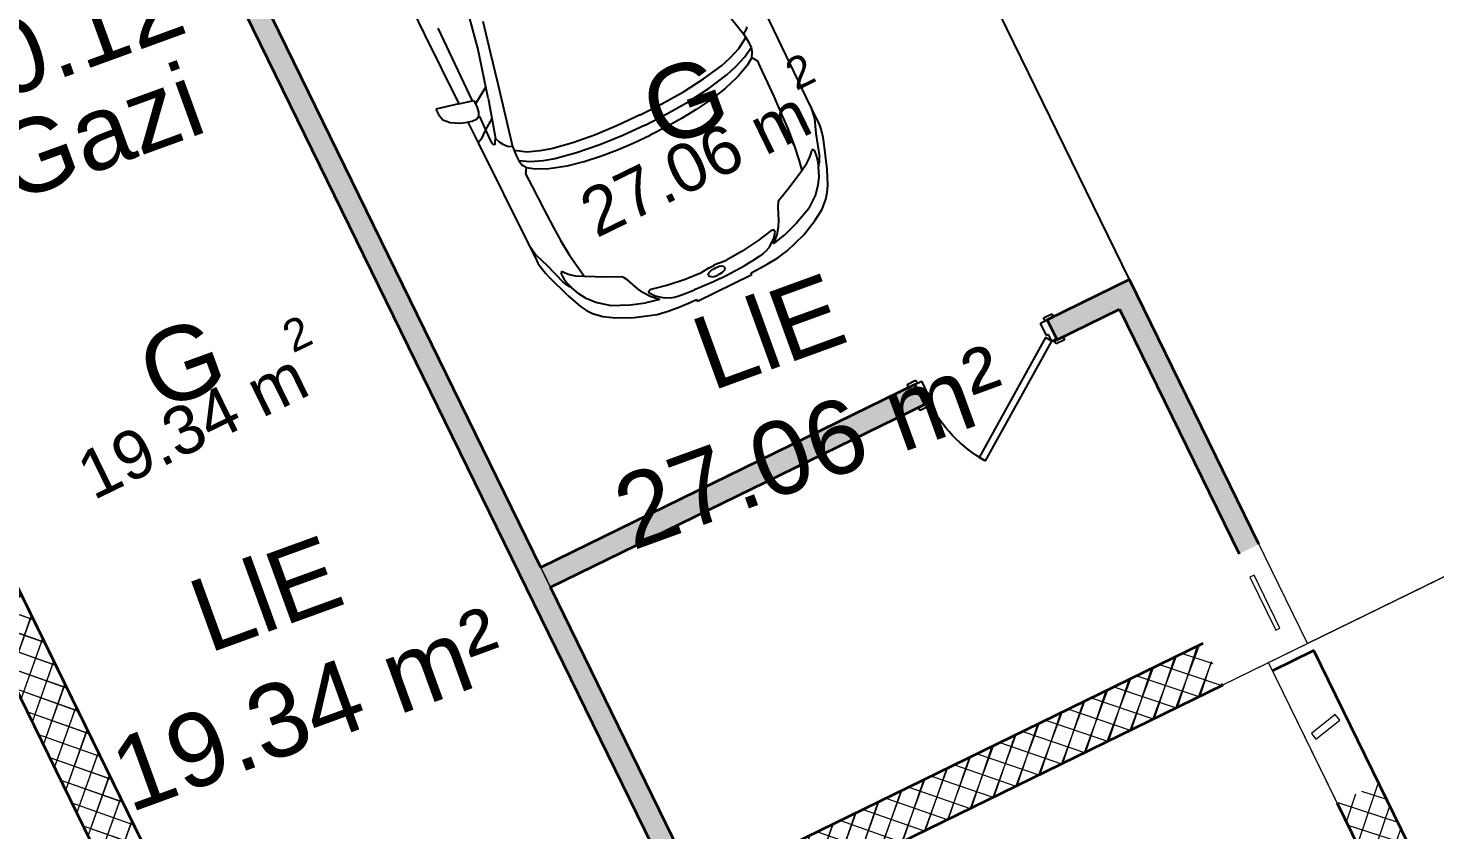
# Model space of a CAD drawing. Header units: metres. Extents: x 7511783 to 7512372, y 4692307 to 4692611.
# Drawn here: x 7512185.31 to 7512192.95, y 4692457.78 to 4692462.13 of the extents above; entities that cross this region are included whole.
import ezdxf

# ---------------------------------------------------------------- set-up
doc = ezdxf.new("R2010")
doc.units = ezdxf.units.M
doc.layers.get('0').update_dxf_attribs({"lineweight": 0})
for name, color, linetype, lineweight in [('A - Fill Zone_Pen_No__156', 165, 'Continuous', 0), ('A - Muret', 7, 'Continuous', 0), ('A - Muret_Pen_No__101', 252, 'Continuous', 0), ('A - Muret_Pen_No__102', 254, 'Continuous', 0), ('A - Muret_Pen_No__7', 7, 'Continuous', 0), ('A - Shtyllat', 7, 'Continuous', 0), ('A - Shtyllat_Pen_No__1', 7, 'Continuous', 0), ('A -Polyline_Pen_No__42', 8, 'Continuous', 0), ('A1 - Bodrumi -1_Pen_No__42', 8, 'Continuous', 0), ('ARCHICAD Doors_Pen_No__42', 8, 'Continuous', 0), ('garazhat-netw-amiri - b1', 20, 'Continuous', 0), ('garazhat-netw-amiri - b2', 20, 'Continuous', 0), ('Interior - Furniture _Pen_No__42', 8, 'Continuous', 0)]:
    doc.layers.add(name, color=color, linetype=linetype, lineweight=lineweight)
doc.styles.add('GENERATED_STYLE_2', font='arialbd.ttf')
doc.styles.get("Standard").update_dxf_attribs({"font": 'arial.ttf'})
pattern_1 = [(44.99999999999998, (0, 0), (-68.94290863686237, 68.94290863686243), []), (135.0000000000001, (0, 0), (68.94290863686219, 68.94290863686261), [])]

# ---------------------------------------------------------------- blocks, each defined once
blk = doc.blocks.new('Wall_1', base_point=(-1850.000000000002, -8550.830745419275))
at = {"layer": 'A - Muret_Pen_No__101', "linetype": 'Continuous', "lineweight": 13}
h = blk.add_hatch(dxfattribs=at)
h.set_pattern_fill('CONCRETE_BLOCK', color=252, style=0, pattern_type=2)
h.set_pattern_definition(pattern_1)
h.paths.add_polyline_path([(-1850.000000000002, -8550.830745419275), (-1850.000000000003, -19000.83600967443), (-1600.000000000003, -19000.83600967443), (-1600.000000000002, -8800.830745419275)])
at = {"layer": 'A - Muret_Pen_No__7', "color": 7, "linetype": 'Continuous', "lineweight": 35, "flags": 128}
for points in [[(-1850.000000000002, -8550.830745419275), (-1850.000000000003, -19000.83600967443)], [(-1600.000000000003, -19000.83600967443), (-1600.000000000002, -8800.830745419275)]]:
    blk.add_lwpolyline(points, dxfattribs=at)
blk = doc.blocks.new('Wall_17', base_point=(-1850.000000000002, -8550.830745419275))
at = {"layer": 'A - Muret_Pen_No__101', "linetype": 'Continuous', "lineweight": 13}
h = blk.add_hatch(dxfattribs=at)
h.set_pattern_fill('CONCRETE_BLOCK', color=252, style=0, pattern_type=2)
h.set_pattern_definition(pattern_1)
h.paths.add_polyline_path([(-1850.000000000002, -8550.830745419275), (-1850.000000000003, -19000.83600967443), (-1600.000000000003, -19000.83600967443), (-1600.000000000002, -8550.830745419275)])
at = {"layer": 'A - Muret_Pen_No__7', "color": 7, "linetype": 'Continuous', "lineweight": 35, "flags": 128}
for points in [[(-1850.000000000002, -8550.830745419275), (-1850.000000000003, -19000.83600967443)], [(-1600.000000000003, -19000.83600967443), (-1600.000000000002, -8550.830745419275)]]:
    blk.add_lwpolyline(points, dxfattribs=at)
blk = doc.blocks.new('Door 22')
at = {"layer": 'ARCHICAD Doors_Pen_No__42', "color": 8, "linetype": 'Continuous', "lineweight": 25}
for p, q in [((-260.3921784050518, 393.9747868736185), (-237.4491209510099, 426.7408686451782)), ((349.0569425459581, -32.76608177155968), (-260.3921784050518, 393.9747868736185)), ((-237.4491209510099, 426.7408686451782), (371.9999999999999, 0)), ((-387, 23.99999999999998), (-437, 23.99999999999998)), ((-437, 23.99999999999998), (-437, 4.99999999999999)), ((-437, 4.99999999999999), (-387, 4.99999999999999)), ((-400, 4.99999999999999), (-437, 4.99999999999999)), ((-400, 4.99999999999999), (-437, 4.99999999999999)), ((-375, 4.99999999999999), (-400, 4.99999999999999)), ((-400, 4.99999999999999), (-400, 0)), ((-400, 0), (-400, 4.99999999999999)), ((-400, 0), (-400, 4.99999999999999)), ((-400, 0), (-375, 0)), ((-372.0000000000001, 0), (-400, 0)), ((-400, 0), (-400, -115)), ((-400, -115), (-400, 0)), ((-400, -115), (-400, 0)), ((-387, 4.99999999999999), (-387, 23.99999999999998)), ((-375, 0), (-375, 4.99999999999999)), ((-372.0000000000001, -40), (-372.0000000000001, 0)), ((371.9999999999999, 0), (349.0569425459581, -32.76608177155968)), ((400, 0), (372.0000000000001, 0)), ((372.0000000000001, 0), (372.0000000000001, -40)), ((400, 4.99999999999999), (375, 4.99999999999999)), ((375, 4.99999999999999), (375, 0)), ((375, 0), (400, 0)), ((437, 23.99999999999998), (387, 23.99999999999998)), ((387, 23.99999999999998), (387, 4.99999999999999)), ((387, 4.99999999999999), (437, 4.99999999999999)), ((400, 0), (400, 4.99999999999999)), ((400, 0), (400, 4.99999999999999)), ((400, 0), (400, 4.99999999999999)), ((400, 4.99999999999999), (437, 4.99999999999999)), ((400, 4.99999999999999), (437, 4.99999999999999)), ((400, -115), (400, 0)), ((400, -115), (400, 0)), ((400, -115), (400, 0)), ((437, 4.99999999999999), (437, 23.99999999999998)), ((-360, -40), (-372.0000000000001, -40)), ((-360, -115), (-360, -40)), ((372.0000000000001, -40), (360, -40)), ((360, -40), (360, -115)), ((-387, -115), (-437, -115)), ((-437, -115), (-437, -134)), ((-400, -115), (-437, -115)), ((-400, -115), (-437, -115)), ((-437, -134), (-387, -134)), ((-400, -115), (-360, -115)), ((-387, -134), (-387, -115)), ((360, -115), (400, -115)), ((437, -115), (387, -115)), ((387, -115), (387, -134)), ((387, -134), (437, -134)), ((400, -115), (437, -115)), ((400, -115), (437, -115)), ((437, -134), (437, -115))]:
    blk.add_line(p, q, dxfattribs=at)
blk.add_arc((371.9999999999999, 0), 744, 145, 180, dxfattribs=at)
blk = doc.blocks.new('Wall_20', base_point=(999.9999999999982, -16800.83534970143))
at = {"layer": 'A - Muret_Pen_No__102', "linetype": 'Continuous', "lineweight": 0}
for points in [[(999.9999999999982, -16920.83534970144), (3261.95097811315, -16920.83534970144), (3261.95097811315, -16800.83536996703), (999.9999999999982, -16800.83536996703)], [(4061.950966788256, -16800.83536996703), (4061.950966788256, -16920.83534970144), (4440.000020265594, -16920.83534970144), (4559.999999999996, -16800.83536996703)]]:
    blk.add_hatch(color=254, dxfattribs=at).paths.add_polyline_path(points)
at = {"layer": 'A - Muret_Pen_No__7', "color": 7, "linetype": 'Continuous', "lineweight": 35}
for p, q in [((3261.950970048401, -16800.83534970143), (3224.9509700484, -16800.83534970143)), ((3261.950970048401, -16800.83534970143), (3261.950970048401, -16915.83534970143)), ((4061.950970048401, -16800.83534970143), (4098.950970048401, -16800.83534970143)), ((4061.950970048401, -16800.83534970143), (4061.950970048401, -16915.83534970143)), ((3261.950970048401, -16920.83534970143), (3224.9509700484, -16920.83534970143)), ((3261.950970048401, -16915.83534970143), (3261.950970048401, -16920.83534970143)), ((4061.950970048401, -16915.83534970143), (4061.950970048401, -16920.83534970143)), ((4061.950970048401, -16920.83534970143), (4098.950970048401, -16920.83534970143))]:
    blk.add_line(p, q, dxfattribs=at)
at = {"layer": 'A - Muret_Pen_No__7', "color": 7, "linetype": 'Continuous', "lineweight": 35, "flags": 128}
for points in [[(3261.95097811315, -16800.83534970143), (999.9999999999982, -16800.83534970143)], [(4559.999999999996, -16800.83534970143), (4061.950966788255, -16800.83534970143)], [(999.9999999999982, -16920.83534970144), (3261.950960827786, -16920.83534970144)], [(4061.950977517102, -16920.83534970144), (4439.999999999995, -16920.83534970144)]]:
    blk.add_lwpolyline(points, dxfattribs=at)
at = {"layer": 'ARCHICAD Doors_Pen_No__42', "color": 8, "linetype": 'Continuous', "lineweight": 25, "xscale": -1, "zscale": 1000, "rotation": 180}
blk.add_blockref('Door 22', (3661.950970048401, -16915.83534970144), dxfattribs=at)
blk = doc.blocks.new('Wall_23', base_point=(999.9999999999973, -19000.83664299364))
at = {"layer": 'A - Muret_Pen_No__102', "linetype": 'Continuous', "lineweight": 0}
blk.add_hatch(color=254, dxfattribs=at).paths.add_polyline_path([(879.9999964032554, -18600.83751339242), (999.9999923857844, -18600.83751339242), (999.9999923857844, -12845.66586433567), (879.9999964032554, -12845.66586433567)])
at = {"layer": 'A - Muret_Pen_No__7', "color": 7, "linetype": 'Continuous', "lineweight": 35, "flags": 128}
for points in [[(879.9999999999984, -12845.66577665314), (879.9999999999972, -18600.83751339242)], [(999.9999999999976, -16800.83534970143), (999.9999999999984, -12845.66578068488)], [(999.9999999999973, -18600.83751339242), (999.9999999999976, -16920.83534970144)]]:
    blk.add_lwpolyline(points, dxfattribs=at)
blk = doc.blocks.new('Wall_25', base_point=(4499.999999999994, -16800.83534970143))
at = {"layer": 'A - Muret_Pen_No__102', "linetype": 'Continuous', "lineweight": 0}
blk.add_hatch(color=254, dxfattribs=at).paths.add_polyline_path([(4560.000003787653, -16800.83534970143), (4439.999989397708, -16920.83536409138), (4439.999989397708, -18400.83861220749), (4560.000003787653, -18400.83861220749)])
at = {"layer": 'A - Muret_Pen_No__7', "color": 7, "linetype": 'Continuous', "lineweight": 35, "flags": 128}
for points in [[(4559.999999999996, -18400.83861220749), (4559.999999999996, -16800.83534970143)], [(4439.999999999995, -16920.83534970144), (4439.999999999995, -18400.83862693529)]]:
    blk.add_lwpolyline(points, dxfattribs=at)
blk = doc.blocks.new('Wall_28', base_point=(4359.999999999999, -19000.83746143693))
at = {"layer": 'A - Muret_Pen_No__101', "linetype": 'Continuous', "lineweight": 13}
h = blk.add_hatch(dxfattribs=at)
h.set_pattern_fill('CONCRETE_BLOCK', color=252, style=0, pattern_type=2)
h.set_pattern_definition(pattern_1)
h.paths.add_polyline_path([(-1599.999911188997, -18750.83599606481), (-1600.000000000003, -19000.83604809108), (-799.9999578513524, -19000.83649214612), (-799.9999578513524, -18750.83617368683)])
h = blk.add_hatch(dxfattribs=at)
h.set_pattern_fill('CONCRETE_BLOCK', color=252, style=0, pattern_type=2)
h.set_pattern_definition(pattern_1)
h.paths.add_polyline_path([(1200.000014303765, -18750.83672414215), (1200.000014303765, -19000.83753080614), (4050.000007605421, -19000.83861859194), (4050.000007605421, -18750.83737681363)])
at = {"layer": 'A - Muret_Pen_No__7', "color": 7, "linetype": 'Continuous', "lineweight": 35, "flags": 128}
for points in [[(-799.9999939402578, -18750.83620454187), (-1599.999939103925, -18750.83600967443)], [(4050.000016493704, -18750.83738592579), (1199.999957779945, -18750.83669171049)], [(-1600.000000000003, -19000.83600967443), (-799.9999660252012, -19000.83620454189)], [(1199.999985695215, -19000.8366917105), (4050.000008941135, -19000.83738592579)]]:
    blk.add_lwpolyline(points, dxfattribs=at)
blk = doc.blocks.new('Wall_31', base_point=(4324.943754994801, -19050.13676935824))
at = {"layer": 'A - Muret_Pen_No__101', "linetype": 'Continuous', "lineweight": 13}
h = blk.add_hatch(dxfattribs=at)
h.set_pattern_fill('CONCRETE_BLOCK', color=252, style=0, pattern_type=2)
h.set_pattern_definition(pattern_1)
h.paths.add_polyline_path([(4324.932768723051, -19850.13671995248), (4324.883329782709, -23450.38605278412), (4324.924441474478, -23450.38605278412), (4324.94096483385, -22850.38602427357), (4574.891592413645, -22850.39290900665), (4574.943785247216, -19050.14365409666), (4574.921688532501, -19850.14360468555)])
h = blk.add_hatch(dxfattribs=at)
h.set_pattern_fill('CONCRETE_BLOCK', color=252, style=0, pattern_type=2)
h.set_pattern_definition(pattern_1)
h.paths.add_polyline_path([(4574.943783042632, -19050.14017894298), (4324.943784342988, -19050.13676935824), (4574.943783042632, -19050.14365409666)])
at = {"layer": 'A - Muret_Pen_No__7', "color": 7, "linetype": 'Continuous', "lineweight": 35, "flags": 128}
for points in [[(4574.943754971228, -19050.14020241443), (4324.943754994801, -19050.13676935824)], [(4574.891569046111, -22850.39296290044), (4574.943754971228, -19050.14020241443)], [(4324.932769214782, -19850.13678361601), (4324.883329782709, -23450.38604232808)]]:
    blk.add_lwpolyline(points, dxfattribs=at)
blk = doc.blocks.new('Wall_34', base_point=(4049.999999999994, -19000.83861859194))
at = {"layer": 'A - Muret_Pen_No__101', "linetype": 'Continuous', "lineweight": 13}
h = blk.add_hatch(dxfattribs=at)
h.set_pattern_fill('CONCRETE_BLOCK', color=252, style=0, pattern_type=2)
h.set_pattern_definition(pattern_1)
h.paths.add_polyline_path([(-1600.000000000003, -18750.83608199072), (-1600.000000000003, -19000.83609284267), (-799.9999821121047, -19000.83752410059), (-799.9999821121047, -18750.83641875729)])
h = blk.add_hatch(dxfattribs=at)
h.set_pattern_fill('CONCRETE_BLOCK', color=252, style=0, pattern_type=2)
h.set_pattern_definition(pattern_1)
h.paths.add_polyline_path([(4050.000110547347, -18750.83860774), (1200.00002051182, -18750.83734486536), (1200.00002051182, -19000.83752410059), (4050.000026355704, -19000.83861859194)])
at = {"layer": 'A - Muret_Pen_No__7', "color": 7, "linetype": 'Continuous', "lineweight": 35, "flags": 128}
for points in [[(-799.999982112113, -18750.83647397329), (-1600.000000000003, -18750.83612022176)], [(4050.000110547347, -18750.83861859197), (1200.000020511829, -18750.83735835211)], [(-1600.000000000003, -19000.83612022178), (-799.9999977638377, -19000.8364739733)], [(1199.99996572737, -19000.83735835211), (4049.999999999994, -19000.83861859194)]]:
    blk.add_lwpolyline(points, dxfattribs=at)
blk = doc.blocks.new('Column_61', base_point=(5947.500000000003, 13699.91603487401))
at = {"layer": 'A - Shtyllat_Pen_No__1', "color": 7, "linetype": 'Continuous', "lineweight": 13, "flags": 128}
blk.add_lwpolyline([(5935.000000000003, 13539.91603487401), (5960.000000000003, 13539.91603487401), (5960.000000000003, 13859.91603487401), (5935.000000000003, 13859.91603487401)], close=True, dxfattribs=at)
blk = doc.blocks.new('Column_70', base_point=(6673.3211825399, 13380.75704808797))
at = {"layer": 'A - Shtyllat_Pen_No__1', "color": 7, "linetype": 'Continuous', "lineweight": 13, "flags": 128}
blk.add_lwpolyline([(6758.19839759697, 13379.30502737331), (6749.440707579655, 13418.33454012405), (6588.443967482828, 13382.20906880263), (6597.201657500145, 13343.17955605188)], close=True, dxfattribs=at)
blk = doc.blocks.new('Car 05 22')
at = {"layer": 'Interior - Furniture _Pen_No__42', "color": 8, "linetype": 'Continuous', "lineweight": 25}
for p, q in [((2808.01466132, 852.5547640039999), (2193.165590015, 856.4504063259001)), ((2855.711363900001, 852.6327640009998), (2808.01466132, 852.5547640039999)), ((2808.01466132, 852.5547640039999), (2876.86636504, 843.317264394)), ((2891.44016583, 852.5287640049999), (2855.711363900001, 852.6327640009998)), ((2876.86636504, 843.317264394), (2954.16376923, 813.731165643)), ((2922.51356751, 852.034364026), (2891.44016583, 852.5287640049999)), ((2945.17226874, 849.4061641369999), (2922.51356751, 852.034364026)), ((2989.61447115, 839.6482645490003), (2945.17226874, 849.4061641369999)), ((2904.11849592, 832.8863289209997), (2905.06820589, 832.8379901159999)), ((2954.16376923, 813.731165643), (3075.78877375, 774.6896785450001)), ((3013.55027244, 833.064864827), (2989.61447115, 839.6482645490003)), ((3154.26138006, 782.5577669589998), (3013.55027244, 833.064864827)), ((3023.66221975, 762.4851866380001), (3034.64521991, 765.0503865930001)), ((3034.64521991, 765.0503865930001), (3046.93432009, 763.817386614)), ((3100.48402088, 763.1120866269999), (3075.78877375, 774.6896785450001)), ((3235.883818752, 747.6101556219), (3154.26138006, 782.5577669589998)), ((2122.045506540001, 659.9572884350001), (2293.79610906, 697.6509877739999)), ((2269.0398087, 731.086787188), (2278.83550884, 721.965087348)), ((2278.83550884, 721.965087348), (2293.79610906, 697.6509877739999)), ((2293.79610906, 697.6509877739999), (2317.1870094, 700.7385877199999)), ((2293.79610906, 697.6386630720001), (2293.79610906, 697.6509877739999)), ((2317.1870094, 700.7385877199999), (2345.74280982, 702.7498876850001)), ((2355.134199750001, 639.912801441), (2317.1870094, 700.7385877199999)), ((2345.74280982, 702.7498876850001), (2378.929310310001, 702.0184876970001)), ((2410.10490185, 649.1086815510001), (2378.929310310001, 702.0184876970001)), ((2378.929310310001, 702.0184876970001), (2410.57231077, 694.2028878339999)), ((2410.57231077, 694.2028878339999), (2410.58631694, 694.1782473540001)), ((2428.73881104, 681.7061880529999), (2410.57231077, 694.2028878339999)), ((2428.73881104, 681.7061880529999), (2457.25830016, 700.035535323)), ((2457.25830016, 700.035535323), (2535.4819126, 697.9905877680001)), ((2535.422612600001, 697.9916562040003), (2673.21491462, 695.5089878119999)), ((2535.46586986, 697.9894090810001), (2535.4819126, 697.988971943)), ((2673.21491462, 695.5089878119999), (2787.200816290001, 691.4809878819998)), ((2787.200816290001, 691.4809878819998), (2868.415817480001, 687.223087957)), ((3022.47491973, 758.305686711), (3023.66221975, 762.4851866380001)), ((3024.49924208, 753.7186598590001), (3022.47491973, 758.305686711)), ((3037.91041996, 743.452886971), (3024.49924208, 753.7186598590001)), ((3050.61522015, 730.6688871950001), (3037.91041996, 743.452886971)), ((3046.93432009, 763.817386614), (3060.9451203, 762.9292866300001)), ((3064.50712035, 714.6457874760001), (3050.61522015, 730.6688871950001)), ((3060.9451203, 762.9292866300001), (3089.85712072, 757.3861867269998)), ((3076.97452053, 697.807687771), (3064.50712035, 714.6457874760001)), ((3100.00912087, 656.556188494), (3076.97452053, 697.807687771)), ((3089.85712072, 757.3861867269998), (3108.43932099, 751.4304868319999)), ((3114.13862108, 753.3111867989999), (3100.48402088, 763.1120866269999)), ((3108.43932099, 751.4304868319999), (3122.8656212, 746.4359869189999)), ((3122.8656212, 746.4359869189999), (3114.13862108, 753.3111867989999)), ((3170.0706946, 726.5554905960001), (3122.8656212, 746.4359869189999)), ((3211.69204952, 701.0151137130001), (3170.0706946, 726.5554905960001)), ((3254.25934432, 663.1775183300001), (3211.69204952, 701.0151137130001)), ((3269.07948628, 728.3294692490001), (3235.883818752, 747.6101556219)), ((3298.56678787, 705.6390702070001), (3269.07948628, 728.3294692490001)), ((3337.33388997, 663.3806719909999), (3298.56678787, 705.6390702070001)), ((2379.77420337, 575.387091212), (2355.13301598, 639.9159014410001)), ((2436.02871163, 583.2244924540001), (2410.10490185, 649.1086815510001)), ((2428.77597173, 681.700745325), (2428.73881104, 681.7061880529999)), ((2428.77597173, 681.700745325), (2456.66545813, 639.8418234830003)), ((2456.66545813, 639.8418234830003), (2487.236391870001, 574.2621729599999)), ((2868.395882330001, 687.22488671), (2959.72331881, 678.984388101)), ((2959.72331881, 678.984388101), (2868.415817480001, 687.1969879569999)), ((2959.72331881, 678.984388101), (3047.2313201, 666.2002883250001)), ((3047.20992906, 666.2041971140001), (3100.00912087, 656.556188494)), ((3152.92075342, 553.873393456), (3100.00912087, 656.556188494)), ((3301.867263790001, 602.80900872), (3254.25934432, 663.1775183300001)), ((3374.49419199, 603.583974516), (3337.33388997, 663.3806719909999)), ((2397.334105950001, 514.2584815219999), (2379.77250853, 575.3929912130001)), ((2453.63941421, 521.616582688), (2436.02871163, 583.2244924540001)), ((2487.236391870001, 574.2621729599999), (2491.79934275, 562.0052962960001)), ((2491.79994982, 562.0052962960001), (2517.90263133, 477.034766618)), ((3189.62073735, 475.569766106), (3152.92075342, 553.873393456)), ((3301.867263790001, 602.80900872), (3346.015513130001, 501.4217980699999)), ((3418.40079436, 512.7439783509999), (3374.49419199, 603.583974516)), ((2419.31580918, 395.7362626700001), (2397.33316008, 514.2635815229997)), ((2477.61661773, 401.0764635800001), (2453.63941421, 521.616582688)), ((2517.90263133, 477.034766618), (2537.54372273, 384.0810341510001)), ((3199.39883308, 466.7584630290001), (3189.62073735, 475.569766106)), ((3220.69886845, 454.388540188), (3199.39883308, 466.7584630290001)), ((3346.015513130001, 501.4217980699999), (3374.297465860001, 419.557472908)), ((3457.47689648, 393.0984834030001), (3418.40079436, 512.7439783509999)), ((2433.73206705, 266.091642182), (2419.31580918, 395.7362626700001)), ((2493.88922012, 269.050242651), (2477.61661773, 401.0764635800001)), ((2537.54372273, 384.0810341510001), (2551.45611664, 285.6281997640001)), ((3256.10680826, 439.2417534179999), (3220.67662376, 454.4014587129999)), ((3288.390194130001, 425.101248479), (3256.10680826, 439.2417534179999)), ((3319.36158057, 408.41284265), (3288.390194130001, 425.101248479)), ((3353.46269085, 384.2512837760001), (3319.36158057, 408.41284265)), ((3377.182392130001, 359.9734848010001), (3353.46269085, 384.2512837760001)), ((3391.09039087, 344.247647689), (3374.297465860001, 419.557472908)), ((3468.34279707, 330.9338860280001), (3457.47689648, 393.0984834030001)), ((3321.23357975, 370.497229407), (3320.99727986, 362.132926485)), ((3320.99727986, 362.132926485), (3338.31527228, 276.8564967000001)), ((3324.654278260001, 377.297531782), (3321.23357975, 370.497229407)), ((3328.30797666, 379.591332583), (3324.654278260001, 377.297531782)), ((3338.468372210001, 379.4523325350001), (3328.30797666, 379.591332583)), ((3363.640761200001, 357.811724976), (3338.468372210001, 379.4523325350001)), ((3396.66521323, 315.8049103040001), (3363.640761200001, 357.811724976)), ((3391.09039087, 344.247647689), (3377.182392130001, 359.9734848010001)), ((3408.0703938, 289.3779877820001), (3396.66521323, 315.8049103040001)), ((3474.4914974, 263.721088865), (3468.34279707, 330.9338860280001)), ((2441.61713002, 131.955220918), (2433.73181129, 266.093942182)), ((2503.10292147, 133.173421111), (2493.88922012, 269.050242651)), ((2551.45611664, 285.6281997640001), (2559.71041303, 193.693567653)), ((3338.31527228, 276.8564967000001), (3351.882966340001, 172.661960307)), ((3408.0703938, 289.3779877820001), (3413.77629411, 267.259988716)), ((3413.77548775, 267.2641933500001), (3418.45445829, 242.866384828)), ((3418.452194370001, 242.878189745), (3424.044894670001, 200.723791525)), ((3478.33319761, 199.917191559), (3474.4914974, 263.721088865)), ((2559.71041303, 193.693567653), (2564.38081099, 101.185635342)), ((3351.882966340001, 172.661960307), (3358.343763510001, 75.87012649980001)), ((3424.044894670001, 200.723791525), (3427.72848251, 152.023715234)), ((3479.35651311, 164.9481933352), (3478.33319761, 199.917191559)), ((3489.519598210001, 164.9481933352), (3479.35651311, 164.9481933352)), ((3489.519598210001, -164.9481933352), (3489.519598210001, 164.9481933352)), ((2444.0197128, -0.0273000043277), (2441.61701245, 131.957220918)), ((2506.01959488, -3.86e-13), (2503.10292147, 133.173421111)), ((2564.38081099, 101.185635342), (2566.01761027, -0.00610000213065)), ((3432.36383112, 39.98011396419999), (3427.72848251, 152.023715234)), ((2444.0197128, 0.0273000043271), (2441.61701245, -131.957220918)), ((2564.38081099, -101.185635342), (2566.01761027, 0.00610000212997)), ((3353.95786543, 27.8932505984), (3358.343763510001, 75.87012649980001)), ((3353.95786543, 27.8932505984), (3353.95786543, -0.7649002671629999)), ((3353.95786543, -27.8932505984), (3353.95786543, 0.7649002671619999)), ((3370.89075802, 11.74110410089999), (3370.32315827, -0.7649002671629999)), ((3370.89075802, -11.74110410089999), (3370.32315827, 0.7649002671619999)), ((3372.49235732, 23.6550082622), (3370.89075802, 11.74110410089999)), ((3376.267285060001, 38.99395092400001), (3372.49235732, 23.6550082622)), ((3381.98685317, 46.5714162664), (3376.267285060001, 38.99395092400001)), ((3386.21005132, 48.3522168884), (3381.98685317, 46.5714162664)), ((3386.21005132, 48.3522168884), (3394.28954778, 48.3522168884)), ((3398.51284593, 46.5714162664), (3394.28954778, 48.3522168884)), ((3404.23226311, 38.99375151340001), (3398.51284593, 46.5714162664)), ((3404.23226311, 38.99375151340001), (3408.00714178, 23.6550082622)), ((3408.00714178, 23.6550082622), (3409.766541010001, 8.055102813469999)), ((3409.766541010001, 8.055102813469999), (3409.766541010001, -4.961e-13)), ((3431.76949509, 57.3729975776), (3431.76949509, 56.7710829698)), ((3432.04453126, -0.0109000038072), (3432.36383112, 39.98011396419999)), ((3432.04453126, 0.0109000038063), (3432.36383112, -39.98011396419999)), ((2506.01959488, -2.78e-13), (2503.10292147, -133.173421111)), ((3351.882966340001, -172.661960307), (3358.343763510001, -75.87012649980001)), ((3353.95786543, -27.8932505984), (3358.343763510001, -75.87012649980001)), ((3372.49235732, -23.6550082622), (3370.89075802, -11.74110410089999)), ((3376.267285060001, -38.99395092400001), (3372.49235732, -23.6550082622)), ((3381.98685317, -46.5714162664), (3376.267285060001, -38.99395092400001)), ((3386.21005132, -48.3522168884), (3381.98685317, -46.5714162664)), ((3386.21005132, -48.3522168884), (3394.28954778, -48.3522168884)), ((3398.51284593, -46.5714162664), (3394.28954778, -48.3522168884)), ((3404.23226311, -38.99375151340001), (3398.51284593, -46.5714162664)), ((3404.23226311, -38.99375151340001), (3408.00714178, -23.6550082622)), ((3408.00714178, -23.6550082622), (3409.766541010001, -8.055102813469999)), ((3409.766541010001, -8.055102813469999), (3409.766541010001, -3.892e-13)), ((3432.36383112, -39.98011396419999), (3427.72848251, -152.023715234)), ((3431.76949509, -57.3729975776), (3431.76949509, -56.7710829698)), ((2441.61713002, -131.955220918), (2433.73181129, -266.093942182)), ((2503.10292147, -133.173421111), (2493.88922012, -269.050242651)), ((2559.71041303, -193.693567653), (2564.38081099, -101.185635342)), ((3424.044894670001, -200.723791525), (3427.72848251, -152.023715234)), ((2551.45611664, -285.6281997640001), (2559.71041303, -193.693567653)), ((3338.31527228, -276.8564967000001), (3351.882966340001, -172.661960307)), ((3418.452194370001, -242.878189745), (3424.044894670001, -200.723791525)), ((3474.4914974, -263.721088865), (3478.33319761, -199.917191559)), ((3478.33319761, -199.917191559), (3479.35651311, -164.9481933352)), ((3479.35651311, -164.9481933352), (3489.519598210001, -164.9481933352)), ((2433.73206705, -266.091642182), (2419.31580918, -395.7362626700001)), ((2493.88922012, -269.050242651), (2477.61661773, -401.0764635800001)), ((2537.54372273, -384.0810341510001), (2551.45611664, -285.6281997640001)), ((3320.99727986, -362.132926485), (3338.31527228, -276.8564967000001)), ((3408.0703938, -289.3779877820001), (3396.66521323, -315.8049103040001)), ((3408.0703938, -289.3779877820001), (3413.77629411, -267.259988716)), ((3413.77548775, -267.2641933500001), (3418.45445829, -242.866384828)), ((3468.34279707, -330.9338860280001), (3474.4914974, -263.721088865)), ((3321.23357975, -370.497229407), (3320.99727986, -362.132926485)), ((3324.654278260001, -377.297531782), (3321.23357975, -370.497229407)), ((3328.30797666, -379.591332583), (3324.654278260001, -377.297531782)), ((3338.468372210001, -379.4523325350001), (3328.30797666, -379.591332583)), ((3363.640761200001, -357.811724976), (3338.468372210001, -379.4523325350001)), ((3377.182392130001, -359.9734848010001), (3353.46269085, -384.2512837760001)), ((3396.66521323, -315.8049103040001), (3363.640761200001, -357.811724976)), ((3391.09039087, -344.247647689), (3374.297465860001, -419.557472908)), ((3391.09039087, -344.247647689), (3377.182392130001, -359.9734848010001)), ((3457.47689648, -393.0984834030001), (3468.34279707, -330.9338860280001)), ((2419.31580918, -395.7362626700001), (2397.33316008, -514.2635815229997)), ((2477.61661773, -401.0764635800001), (2453.63941421, -521.616582688)), ((2517.90263133, -477.034766618), (2537.54372273, -384.0810341510001)), ((3220.69886845, -454.388540188), (3199.39883308, -466.7584630290001)), ((3256.10680826, -439.2417534179999), (3220.67662376, -454.4014587129999)), ((3288.390194130001, -425.101248479), (3256.10680826, -439.2417534179999)), ((3319.36158057, -408.41284265), (3288.390194130001, -425.101248479)), ((3353.46269085, -384.2512837760001), (3319.36158057, -408.41284265)), ((3346.015513130001, -501.4217980699999), (3374.297465860001, -419.557472908)), ((3418.40079436, -512.7439783509999), (3457.47689648, -393.0984834030001)), ((2397.334105950001, -514.2584815219999), (2379.77250853, -575.3929912130001)), ((2453.63941421, -521.616582688), (2436.02871163, -583.2244924540001)), ((2491.79994982, -562.0052962960001), (2517.90263133, -477.034766618)), ((3189.62073735, -475.569766106), (3152.92075342, -553.873393456)), ((3199.39883308, -466.7584630290001), (3189.62073735, -475.569766106)), ((3301.867263790001, -602.80900872), (3346.015513130001, -501.4217980699999)), ((3374.49419199, -603.583974516), (3418.40079436, -512.7439783509999)), ((1730.35620914, -633.8338533080002), (1562.00595611, -600.596478384)), ((1610.72419049, -544.0665862469999), (1779.61280153, -581.7538898049997)), ((1779.61280153, -581.7538898049997), (1952.84760406, -621.338789111)), ((2379.77420337, -575.387091212), (2355.13301598, -639.9159014410001)), ((2436.02871163, -583.2244924540001), (2410.10490185, -649.1086815510001)), ((2456.66545813, -639.8418234830003), (2487.236391870001, -574.2621729599999)), ((2487.236391870001, -574.2621729599999), (2491.79934275, -562.0052962960001)), ((3152.92075342, -553.873393456), (3100.00912087, -656.556188494)), ((3301.867263790001, -602.80900872), (3254.25934432, -663.1775183300001)), ((3337.33388997, -663.3806719909999), (3374.49419199, -603.583974516)), ((2000.39650233, -701.591770694), (1730.35620914, -633.8338533080002)), ((1939.15395607, -686.22492547), (1995.917261, -777.427813481)), ((1952.84760406, -621.338789111), (2122.045506540001, -659.9572884350001)), ((2122.045506540001, -659.9572884350001), (2293.79610906, -697.6509877739999)), ((2355.134199750001, -639.912801441), (2317.1870094, -700.7385877199999)), ((2410.10490185, -649.1086815510001), (2378.929310310001, -702.0184876970001)), ((2428.73881104, -681.7061880529999), (2410.57231077, -694.2028878339999)), ((2428.77597173, -681.700745325), (2428.73881104, -681.7061880529999)), ((2428.73881104, -681.7061880529999), (2457.25830016, -700.035535323)), ((2428.77597173, -681.700745325), (2456.66545813, -639.8418234830003)), ((2787.200816290001, -691.4809878819998), (2868.415817480001, -687.223087957)), ((2868.395882330001, -687.22488671), (2959.72331881, -678.984388101)), ((2959.72331881, -678.984388101), (2868.415817480001, -687.1969879569999)), ((2959.72331881, -678.984388101), (3047.2313201, -666.2002883250001)), ((3047.20992906, -666.2041971140001), (3100.00912087, -656.556188494)), ((3100.00912087, -656.556188494), (3076.97452053, -697.807687771)), ((3254.25934432, -663.1775183300001), (3211.69204952, -701.0151137130001)), ((3298.56678787, -705.6390702070001), (3337.33388997, -663.3806719909999)), ((2000.39650233, -701.591770694), (2213.53100788, -762.9814866290001)), ((2106.51930118, -732.1586113790001), (2148.02030692, -790.4828861469999)), ((2213.53100788, -762.9814866290001), (2238.34670825, -752.240186817)), ((2226.59190807, -769.8777067159999), (2213.53100788, -762.9814866290001)), ((2238.34670825, -752.240186817), (2258.53170854, -739.717487037)), ((2258.53170854, -739.717487037), (2269.0398087, -731.086787188)), ((2269.0398087, -731.086787188), (2278.83550884, -721.965087348)), ((2278.83550884, -721.965087348), (2293.79610906, -697.6509877739999)), ((2293.79610906, -697.6386630720001), (2293.79610906, -697.6509877739999)), ((2293.79610906, -697.6509877739999), (2317.1870094, -700.7385877199999)), ((2317.1870094, -700.7385877199999), (2345.74280982, -702.7498876850001)), ((2345.74280982, -702.7498876850001), (2378.929310310001, -702.0184876970001)), ((2378.929310310001, -702.0184876970001), (2410.57231077, -694.2028878339999)), ((2410.57231077, -694.2028878339999), (2410.58631694, -694.1782473540001)), ((2457.25830016, -700.035535323), (2535.4819126, -697.9905877680001)), ((2535.422612600001, -697.9916562040003), (2673.21491462, -695.5089878119999)), ((2535.46586986, -697.9894090810001), (2535.4819126, -697.988971943)), ((2673.21491462, -695.5089878119999), (2787.200816290001, -691.4809878819998)), ((3024.49924208, -753.7186598590001), (3022.47491973, -758.305686711)), ((3022.47491973, -758.305686711), (3023.66221975, -762.4851866380001)), ((3023.66221975, -762.4851866380001), (3034.64521991, -765.0503865930001)), ((3037.91041996, -743.452886971), (3024.49924208, -753.7186598590001)), ((3034.64521991, -765.0503865930001), (3046.93432009, -763.817386614)), ((3050.61522015, -730.6688871950001), (3037.91041996, -743.452886971)), ((3046.93432009, -763.817386614), (3060.9451203, -762.9292866300001)), ((3064.50712035, -714.6457874760001), (3050.61522015, -730.6688871950001)), ((3060.9451203, -762.9292866300001), (3089.85712072, -757.3861867269998)), ((3076.97452053, -697.807687771), (3064.50712035, -714.6457874760001)), ((3100.48402088, -763.1120866269999), (3075.78877375, -774.6896785450001)), ((3089.85712072, -757.3861867269998), (3108.43932099, -751.4304868319999)), ((3114.13862108, -753.3111867989999), (3100.48402088, -763.1120866269999)), ((3108.43932099, -751.4304868319999), (3122.8656212, -746.4359869189999)), ((3122.8656212, -746.4359869189999), (3114.13862108, -753.3111867989999)), ((3170.0706946, -726.5554905960001), (3122.8656212, -746.4359869189999)), ((3154.26138006, -782.5577669589998), (3235.883818752, -747.6101556219)), ((3211.69204952, -701.0151137130001), (3170.0706946, -726.5554905960001)), ((3235.883818752, -747.6101556219), (3269.07948628, -728.3294692490001)), ((3269.07948628, -728.3294692490001), (3298.56678787, -705.6390702070001)), ((1537.61805657, -780.025611521), (1974.99295641, -786.0764425990001)), ((1957.84390817, -858.0544967500001), (1977.22141076, -777.427813481)), ((1977.22141076, -777.427813481), (2019.59119012, -777.427813481)), ((2019.59119012, -777.427813481), (2044.48611622, -783.069509224)), ((2044.48611622, -783.069509224), (2063.35562216, -792.2740022800001)), ((2063.35562216, -792.2740022800001), (2070.42572439, -799.8521965630001)), ((2068.68333559, -787.696981005), (2065.39356605, -794.4584027669999)), ((2075.28112592, -835.6608695470001), (2067.91700908, -857.6794056350001)), ((2068.68333559, -787.696981005), (2148.02030692, -790.4828861469999)), ((2070.42572439, -799.8521965630001), (2075.2191259, -809.3983893609999)), ((2075.2191259, -809.3983893609999), (2075.28112592, -835.6608695470001)), ((2148.02030692, -790.4828861469999), (2166.81146925, -813.814537484)), ((2148.02030692, -790.4828861469999), (2205.61920777, -792.204186117)), ((2166.81146925, -813.814537484), (2182.27381684, -834.081841238)), ((2182.27381684, -834.081841238), (2193.16559002, -856.4504063260001)), ((2205.61920777, -792.204186117), (2227.21980808, -791.0038861380001)), ((2234.36910819, -773.9630864369999), (2226.59190807, -769.8828865080001)), ((2227.21980808, -791.0038861380001), (2232.61990816, -790.029986155)), ((2232.61990816, -790.029986155), (2237.93539134, -787.2871225249999)), ((2238.46067648, -776.864360243), (2234.36910819, -773.9630864369999)), ((2240.81890828, -784.03918626), (2237.93539134, -787.2871225249999)), ((2238.46067648, -776.864360243), (2240.85090828, -780.5209863219999)), ((2240.85090828, -780.5209863219999), (2240.81890828, -784.03918626)), ((2876.86636504, -843.317264394), (2954.16376923, -813.731165643)), ((2945.17226874, -849.4061641369999), (2989.61447115, -839.6482645490003)), ((2954.16376923, -813.731165643), (3075.78877375, -774.6896785450001)), ((2989.61447115, -839.6482645490003), (3013.55027244, -833.064864827)), ((3013.55027244, -833.064864827), (3154.26138006, -782.5577669589998)), ((1129.8609284, -858.5331077519999), (1536.1071561, -860.3802508980001)), ((1536.1071561, -860.3802508980001), (1957.84390817, -858.0544967500001)), ((1957.84390817, -858.0544967500001), (1928.938242309, -983.221158223)), ((2026.89661068, -945.007687052), (2054.5732194, -897.577022836)), ((2054.5732194, -897.577022836), (2067.917009081, -857.6794056350001)), ((2067.917009081, -857.6794056350001), (2119.91703998, -857.4374531180001)), ((2119.91703998, -857.4374531180001), (2193.165590015, -856.4504063259001)), ((2193.165590015, -856.4504063259001), (2808.01466132, -852.5547640039999)), ((2808.01466132, -852.5547640039999), (2876.86636504, -843.317264394)), ((2808.01466132, -852.5547640039999), (2855.711363900001, -852.6327640009998)), ((2855.711363900001, -852.6327640009998), (2891.44016583, -852.5287640049999)), ((2891.44016583, -852.5287640049999), (2922.51356751, -852.034364026)), ((2922.51356751, -852.034364026), (2945.17226874, -849.4061641369999)), ((1928.938242309, -983.221158223), (1961.117547741, -983.221158223)), ((1961.117547741, -983.221158223), (1996.903176747, -974.9060932165999)), ((1996.903176747, -974.9060932165999), (2026.89661068, -945.007687052))]:
    blk.add_line(p, q, dxfattribs=at)

msp = doc.modelspace()

# ---------------------------------------------------------------- linework, layer by layer
for points in [[(7512209.440151091, 4692475.646932566), (7512201.691086763, 4692471.85976658), (7512203.107157532, 4692468.962290337), (7512201.355195108, 4692468.106061479), (7512203.276219727, 4692464.175379959), (7512200.266438203, 4692462.704422728), (7512197.950231044, 4692467.443702268), (7512196.377957113, 4692466.675291774), (7512195.357069193, 4692468.764169368), (7512193.358035195, 4692467.78719031), (7512196.695131438, 4692460.959030797), (7512192.256826742, 4692458.789917745), (7512188.919730499, 4692465.618077259), (7512185.047444432, 4692463.72559199), (7512182.763798543, 4692468.398246675), (7512207.15650551, 4692480.319586622), (7512209.440151091, 4692475.646932566)], [(7512189.058371184, 4692457.226753633), (7512192.256825581, 4692458.789920124), (7512188.919730193, 4692465.618077887), (7512185.721275796, 4692464.054911395), (7512189.058371184, 4692457.226753633)], [(7512183.455580632, 4692462.769522188), (7512186.722421345, 4692456.085115184), (7512189.058371184, 4692457.226753633), (7512185.791530471, 4692463.911160636), (7512183.455580632, 4692462.769522188)]]:
    msp.add_lwpolyline(points, close=True)
at = {"layer": 'A -Polyline_Pen_No__42', "color": 8, "linetype": 'Continuous', "lineweight": 25}
msp.add_lwpolyline([(7512191.290823543, 4692460.766493623), (7512189.446640245, 4692464.539947192)], dxfattribs=at)
at = {"layer": 'A1 - Bodrumi -1_Pen_No__42', "color": 8, "linetype": 'Continuous', "lineweight": 25, "flags": 128}
msp.add_lwpolyline([(7512210.294849152, 4692473.898102365), (7512203.775499336, 4692487.237591917), (7512178.259739549, 4692474.767387325), (7512182.672976019, 4692465.737296376), (7512181.90930011, 4692465.364068422), (7512187.156448367, 4692454.627678854), (7512203.250397638, 4692462.493204053)], dxfattribs=at)
at = {"layer": 'garazhat-netw-amiri - b1', "flags": 128}
msp.add_lwpolyline([(7512205.816864848, 4692458.794795467), (7512196.005638858, 4692453.999965229, -0.4142135621626155), (7512193.999347386, 4692454.689018583), (7512192.045641727, 4692458.686709172), (7512202.80749853, 4692463.946303919)], format="xyb", dxfattribs=at)
at = {"layer": 'garazhat-netw-amiri - b2', "color": 20, "linetype": 'Continuous', "lineweight": 0}
for p, q in [((7512192.256826743, 4692458.789917745), (7512188.919730499, 4692465.618077259)), ((7512192.256826743, 4692458.789917745), (7512188.919730499, 4692465.618077259)), ((7512189.058371184, 4692457.226753633), (7512185.721275796, 4692464.054911395)), ((7512189.058371184, 4692457.226753633), (7512185.791530471, 4692463.911160636)), ((7512183.455580632, 4692462.769522188), (7512186.722421345, 4692456.085115184)), ((7512196.695131438, 4692460.959030797), (7512192.256826743, 4692458.789917745)), ((7512192.256826743, 4692458.789917745), (7512196.695131438, 4692460.959030797)), ((7512192.256826743, 4692458.789917745), (7512196.695131438, 4692460.959030797)), ((7512192.045641728, 4692458.686709172), (7512192.256826743, 4692458.789917745)), ((7512192.045641728, 4692458.686709172), (7512192.256826743, 4692458.789917745)), ((7512192.045641728, 4692458.686709172), (7512192.256826743, 4692458.789917745)), ((7512189.058371184, 4692457.226753633), (7512192.045641728, 4692458.686709172)), ((7512193.999347386, 4692454.689018583), (7512192.045641728, 4692458.686709172)), ((7512193.999347386, 4692454.689018583), (7512192.045641728, 4692458.686709172))]:
    msp.add_line(p, q, dxfattribs=at)

# ---------------------------------------------------------------- block references
at = {"layer": 'A - Muret', "color": 7, "lineweight": 35, "xscale": 0.001, "yscale": 0.001, "zscale": 0.001, "rotation": 26.04594307934832}
for name, p in [('Wall_1', (7512181.90930011, 4692465.364068421)), ('Wall_17', (7512181.90930011, 4692465.364068421)), ('Wall_23', (7512189.05837148, 4692457.226753029)), ('Wall_20', (7512188.092369147, 4692459.203327132)), ('Wall_25', (7512191.236917009, 4692460.74014812)), ('Wall_28', (7512192.077137785, 4692458.702100442)), ('Wall_34', (7512191.798621197, 4692458.565980973)), ('Wall_31', (7512192.067288691, 4692458.642414955))]:
    msp.add_blockref(name, p, dxfattribs=at)
at = {"layer": 'A - Shtyllat', "color": 7, "lineweight": 35, "xscale": 0.001, "yscale": 0.001, "zscale": 0.001, "rotation": 26.04594307934832}
for name, p in [('Column_61', (7512192.026270582, 4692459.011150331)), ('Column_70', (7512192.355222258, 4692458.337916579))]:
    msp.add_blockref(name, p, dxfattribs=at)
at = {"layer": 'Interior - Furniture _Pen_No__42', "color": 8, "linetype": 'Continuous', "lineweight": 25, "xscale": 0.001, "yscale": 0.001, "rotation": 296.0459430793483}
msp.add_blockref('Car 05 22', (7512187.558980023, 4692463.856283141), dxfattribs=at)

# ---------------------------------------------------------------- texts
at = {"layer": 'A - Fill Zone_Pen_No__156', "color": 165, "lineweight": 20, "char_height": 0.2625, "attachment_point": 7, "rotation": 26.04594307934833, "style": 'GENERATED_STYLE_2'}
for s, insert in [('{\\fArial|b0|i0|c0|p34;27.06 m{\\H0.66x;\\S2^  ;}}', (7512188.395726399, 4692460.986356815)), ('{\\fArial|b0|i0|c0|p34;19.34 m{\\H0.66x;\\S2^  ;}}', (7512185.663651619, 4692459.562078965))]:
    msp.add_mtext(s, dxfattribs=dict(at, insert=insert))
at = {"layer": 'garazhat-netw-amiri - b2', "color": 20, "linetype": 'Continuous', "lineweight": 0, "char_height": 0.4, "attachment_point": 5, "rotation": 19.999999999999996}
for s, insert in [('Gazi^M\\PH^M\\PLlE\\P0.12 m²', (7512185.419487441, 4692463.818376502)), ('Gazi^M\\PG^M\\PLlE\\P27.06 m²', (7512188.989051423, 4692461.422414257)), ('Gazi^M\\PG^M\\PLlE\\P19.34 m²', (7512186.256975908, 4692459.998137911))]:
    msp.add_mtext(s, dxfattribs=dict(at, insert=insert))

doc.saveas('drawing.dxf')
